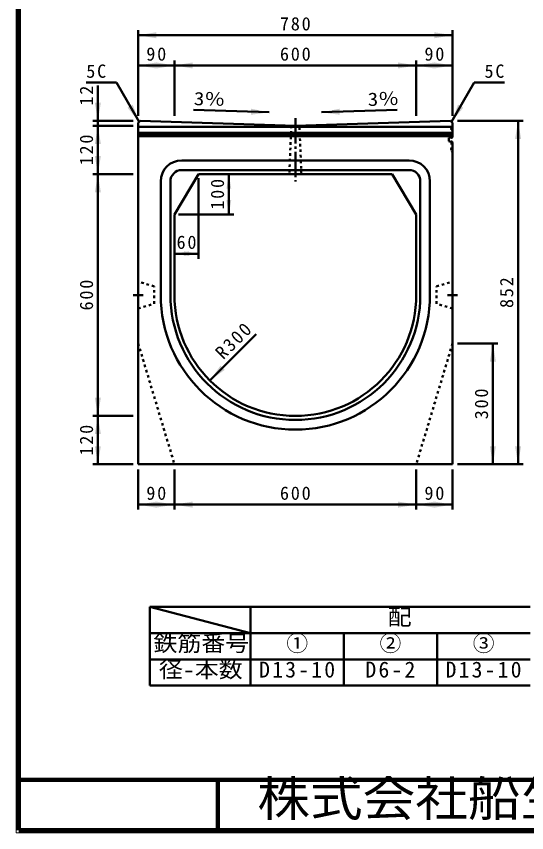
# Model space of a CAD drawing. Units: millimetres, scale not verified. Extents: x 100 to 4105, y 100 to 2870.
# Drawn here: x 100 to 1113, y 100 to 1720 of the extents above; entities that cross this region are included whole.
import ezdxf
from ezdxf.enums import TextEntityAlignment as Align

# ---------------------------------------------------------------- set-up
doc = ezdxf.new("R2010")
doc.units = ezdxf.units.MM
doc.header["$LTSCALE"] = 5
doc.header["$PDMODE"] = 32
doc.header["$PDSIZE"] = 2.5
doc.linetypes.add('USER1', pattern=[13.4, 10, -1.2, 1, -1.2])
doc.linetypes.add('USER2', pattern=[2.2, 1, -1.2])
doc.layers.add('V-nasSTD', color=7, linetype='Continuous', lineweight=50)
doc.styles.add('ＭＳ ゴシック', font='')
doc.styles.get('ＭＳ ゴシック').set_extended_font_data('MS Gothic')

msp = doc.modelspace()

# ---------------------------------------------------------------- hatches: boundary and pattern name
at = {"layer": 'V-nasSTD'}
for points in [[(377.829, 1688.702), (341.829, 1682.702), (377.829, 1676.702)], [(929.829, 1676.702), (965.829, 1682.702), (929.829, 1688.702)], [(377.829, 1628.702), (341.829, 1622.702), (377.829, 1616.702)], [(377.829, 1616.702), (413.829, 1622.702), (377.829, 1628.702)], [(449.829, 1628.702), (413.829, 1622.702), (449.829, 1616.702)], [(857.829, 1616.702), (893.829, 1622.702), (857.829, 1628.702)], [(929.829, 1628.702), (893.829, 1622.702), (929.829, 1616.702)], [(929.829, 1616.702), (965.829, 1622.702), (929.829, 1628.702)], [(255.829, 1548.702), (261.829, 1512.702), (267.829, 1548.702)], [(331.025, 1544.879), (343.829, 1510.702), (320.632, 1538.879)], [(976.632, 1544.879), (963.829, 1510.702), (987.025, 1538.879)], [(565.589, 1524.862), (601.759, 1529.738), (565.963, 1536.856)], [(742.068, 1524.862), (705.898, 1529.738), (741.694, 1536.856)], [(1101.829, 1476.702), (1095.829, 1512.702), (1089.829, 1476.702)], [(267.829, 1467.102), (261.829, 1503.102), (255.829, 1467.102)], [(255.829, 1443.102), (261.829, 1407.102), (267.829, 1443.102)], [(267.829, 1371.102), (261.829, 1407.102), (255.829, 1371.102)], [(526.629, 1378.302), (521.829, 1407.102), (517.029, 1378.302)], [(517.029, 1355.902), (521.829, 1327.102), (526.629, 1355.902)], [(442.629, 1253.902), (413.829, 1249.102), (442.629, 1244.302)], [(433.029, 1244.302), (461.829, 1249.102), (433.029, 1253.902)], [(1051.829, 1035.102), (1045.829, 1071.102), (1039.829, 1035.102)], [(505.336, 1027.095), (484.123, 997.397), (513.821, 1018.61)], [(255.829, 963.102), (261.829, 927.102), (267.829, 963.102)], [(267.829, 891.102), (261.829, 927.102), (255.829, 891.102)], [(255.829, 867.102), (261.829, 831.102), (267.829, 867.102)], [(1039.829, 867.102), (1045.829, 831.102), (1051.829, 867.102)], [(1089.829, 867.102), (1095.829, 831.102), (1101.829, 867.102)], [(377.829, 757.102), (341.829, 751.102), (377.829, 745.102)], [(377.829, 745.102), (413.829, 751.102), (377.829, 757.102)], [(449.829, 757.102), (413.829, 751.102), (449.829, 745.102)], [(857.829, 745.102), (893.829, 751.102), (857.829, 757.102)], [(929.829, 757.102), (893.829, 751.102), (929.829, 745.102)], [(929.829, 745.102), (965.829, 751.102), (929.829, 757.102)]]:
    msp.add_hatch(color=256, dxfattribs=at).paths.add_polyline_path(points)

# ---------------------------------------------------------------- linework, layer by layer
at = {"layer": 'V-nasSTD', "lineweight": 100}
for p, q in [((105, 2865), (105, 105)), ((105, 205), (4100, 205)), ((500, 205), (500, 105)), ((105, 105), (4100, 105))]:
    msp.add_line(p, q, dxfattribs=at)
at = {"layer": 'V-nasSTD'}
for p, q in [((341.829, 1522.702), (341.829, 1692.702)), ((965.829, 1522.702), (965.829, 1692.702)), ((341.829, 1682.702), (965.829, 1682.702)), ((341.829, 1622.702), (413.829, 1622.702)), ((413.829, 1522.702), (413.829, 1632.702)), ((413.829, 1622.702), (893.829, 1622.702)), ((893.829, 1522.702), (893.829, 1632.702)), ((893.829, 1622.702), (965.829, 1622.702)), ((298.829, 1588.645), (238.829, 1588.645)), ((298.829, 1588.645), (343.829, 1510.702)), ((1008.829, 1588.645), (963.829, 1510.702)), ((1008.829, 1588.645), (1068.829, 1588.645)), ((261.829, 1582.702), (261.829, 1512.702)), ((451.832, 1534.411), (601.759, 1529.738)), ((855.825, 1534.411), (705.898, 1529.738)), ((331.829, 1512.702), (251.829, 1512.702)), ((261.829, 1503.102), (261.829, 1512.702)), ((341.829, 1508.702), (345.829, 1512.702)), ((341.829, 831.102), (341.829, 1508.702)), ((345.829, 1512.702), (653.829, 1503.102)), ((653.829, 1503.102), (961.829, 1512.702)), ((961.829, 1512.702), (965.829, 1508.702)), ((965.829, 1480.714), (965.829, 1508.702)), ((975.829, 1512.702), (1105.829, 1512.702)), ((1095.829, 831.102), (1095.829, 1512.702)), ((331.829, 1503.102), (251.829, 1503.102)), ((261.829, 1407.102), (261.829, 1503.102)), ((341.829, 1500.702), (965.829, 1500.702)), ((341.829, 1488.702), (965.829, 1488.702)), ((341.829, 1484.702), (965.829, 1484.702)), ((341.829, 1482.302), (965.829, 1482.302)), ((958.629, 1479.102), (965.829, 1480.714)), ((958.629, 1472.702), (958.629, 1479.102)), ((958.629, 1472.702), (958.629, 1479.102)), ((965.829, 1470.016), (958.629, 1472.702)), ((965.829, 831.102), (965.829, 1470.016)), ((879.429, 1434.302), (428.229, 1434.302)), ((879.429, 1415.102), (428.229, 1415.102)), ((331.829, 1407.102), (251.829, 1407.102)), ((261.829, 927.102), (261.829, 1407.102)), ((461.829, 1407.102), (413.829, 1327.102)), ((461.829, 1407.102), (845.829, 1407.102)), ((461.829, 1399.102), (461.829, 1239.102)), ((521.829, 1327.102), (521.829, 1407.102)), ((845.829, 1407.102), (893.829, 1327.102)), ((386.629, 1392.702), (386.629, 1167.102)), ((405.829, 1392.702), (405.829, 1167.102)), ((901.829, 1167.102), (901.829, 1392.702)), ((921.029, 1167.102), (921.029, 1392.702)), ((413.829, 1327.102), (413.829, 1167.102)), ((421.829, 1327.102), (531.829, 1327.102)), ((893.829, 1167.102), (893.829, 1327.102)), ((413.829, 1249.102), (461.829, 1249.102)), ((341.829, 1193.902), (341.829, 1140.302)), ((965.829, 1193.902), (965.829, 1140.302)), ((484.123, 997.397), (576.047, 1089.321)), ((975.829, 1071.102), (1055.829, 1071.102)), ((1045.829, 831.102), (1045.829, 1071.102)), ((331.829, 927.102), (251.829, 927.102)), ((261.829, 831.102), (261.829, 927.102)), ((331.829, 831.102), (251.829, 831.102)), ((341.829, 831.102), (965.829, 831.102)), ((975.829, 831.102), (1105.829, 831.102)), ((341.829, 821.102), (341.829, 741.102)), ((413.829, 821.102), (413.829, 741.102)), ((893.829, 821.102), (893.829, 741.102)), ((965.829, 821.102), (965.829, 741.102)), ((341.829, 751.102), (413.829, 751.102)), ((413.829, 751.102), (893.829, 751.102)), ((893.829, 751.102), (965.829, 751.102)), ((365, 548), (365, 496)), ((565, 548), (365, 548)), ((365, 548), (565, 496)), ((565, 496), (565, 548)), ((750, 548), (565, 548)), ((935, 548), (750, 548)), ((1120, 548), (935, 548)), ((365, 496), (530, 496)), ((365, 496), (365, 444)), ((565, 496), (365, 496)), ((565, 496), (750, 496)), ((565, 444), (565, 496)), ((565, 496), (565, 444)), ((750, 496), (935, 496)), ((750, 444), (750, 496)), ((750, 496), (750, 444)), ((935, 496), (1120, 496)), ((935, 444), (935, 496)), ((935, 496), (935, 444)), ((365, 444), (365, 392)), ((565, 444), (365, 444)), ((565, 444), (750, 444)), ((565, 392), (565, 444)), ((565, 444), (565, 392)), ((750, 444), (935, 444)), ((750, 392), (750, 444)), ((750, 444), (750, 392)), ((935, 444), (1120, 444)), ((935, 392), (935, 444)), ((935, 444), (935, 392)), ((365, 392), (565, 392)), ((565, 392), (750, 392)), ((750, 392), (935, 392)), ((935, 392), (1120, 392))]:
    msp.add_line(p, q, dxfattribs=at)
at = {"layer": 'V-nasSTD', "linetype": 'USER1'}
for p, q in [((653.829, 1518.102), (653.829, 1392.102)), ((351.861, 1167.102), (331.845, 1167.102)), ((955.796, 1167.102), (975.813, 1167.102))]:
    msp.add_line(p, q, dxfattribs=at)
at = {"layer": 'V-nasSTD', "linetype": 'USER2'}
for p, q in [((645.829, 1503.352), (641.829, 1407.102)), ((665.829, 1407.102), (661.829, 1503.352)), ((963.989, 1500.702), (965.829, 1502.542)), ((963.989, 1500.702), (963.989, 1480.302)), ((963.989, 1470.702), (963.989, 1452.702)), ((963.989, 1452.702), (965.829, 1450.862)), ((373.829, 1184.302), (341.829, 1193.902)), ((373.829, 1149.902), (373.829, 1184.302)), ((933.829, 1184.302), (965.829, 1193.902)), ((933.829, 1149.902), (933.829, 1184.302)), ((341.829, 1140.302), (373.829, 1149.902)), ((965.829, 1140.302), (933.829, 1149.902)), ((341.829, 1071.102), (413.829, 831.102)), ((965.829, 1071.102), (893.829, 831.102))]:
    msp.add_line(p, q, dxfattribs=at)
at = {"layer": 'V-nasSTD', "lineweight": 13}
msp.add_lwpolyline([(100, 100), (100, 2870), (4105, 2870), (4105, 100)], close=True, dxfattribs=at)
at = {"layer": 'V-nasSTD'}
for centre, radius, start, end in [((428.229, 1392.702), 41.6, 90, 180), ((879.429, 1392.702), 41.6, 0, 90), ((428.229, 1392.702), 22.4, 90, 180), ((879.429, 1392.702), 22.4, 0, 90), ((653.829, 1167.102), 267.2, 180, 270), ((653.829, 1167.102), 248, 180, 270), ((653.829, 1167.102), 240, 180, 270), ((653.829, 1167.102), 240, 270, 0), ((653.829, 1167.102), 248, 270, 0), ((653.829, 1167.102), 267.2, 270, 0)]:
    msp.add_arc(centre, radius, start, end, dxfattribs=at)
for p in [(963.989, 1496.702), (963.989, 1480.302), (963.989, 1480.302), (963.989, 1480.302), (963.989, 1470.702), (963.989, 1470.702), (963.989, 1456.702)]:
    msp.add_point(p, dxfattribs=at)

# ---------------------------------------------------------------- texts
at = {"layer": 'V-nasSTD', "style": 'ＭＳ ゴシック', "width": 1.15}
for rotation, p in [(358.215, (452.953, 1570.393)), (1.785, (797.132, 1568.599))]:
    msp.add_text('3％', height=26.39, rotation=rotation, dxfattribs=at).set_placement(p, align=Align.TOP_LEFT)
at = {"layer": 'V-nasSTD', "style": 'ＭＳ ゴシック', "width": 1.1}
for s, height, p in [('配\u3000\u3000\u3000\u3000\u3000\u3000\u3000\u3000\u3000\u3000筋', 31.67, (837.04, 543.6)), ('鉄筋番号', 31.67, (372.12, 491.6)), ('径-本数', 31.67, (382.92, 439.6)), ('株式会社船生コンクリート工業', 69.65, (578.279, 202.55))]:
    msp.add_text(s, height=height, dxfattribs=at).set_placement(p, align=Align.TOP_LEFT)
at = {"layer": 'V-nasSTD', "style": 'ＭＳ ゴシック'}
for s, p in [('①', (635.9, 491.6)), ('②', (820.9, 491.6)), ('③', (1005.9, 491.6))]:
    msp.add_text(s, height=31.67, dxfattribs=at).set_placement(p, align=Align.TOP_LEFT)
at = {"layer": 'V-nasSTD', "attachment_point": 1, "style": 'ＭＳ ゴシック'}
for s, insert, char_height in [('\\T1.2;780', (623.229, 1718.702), 26.39), ('\\T1.2;90', (358.029, 1658.702), 26.39), ('\\T1.2;600', (623.229, 1658.702), 26.39), ('\\T1.2;90', (910.029, 1658.702), 26.39), ('\\T1.2;5C', (238.829, 1624.645), 26.39), ('\\T1.2;5C', (1029.229, 1624.645), 26.39), ('\\T1.2;60', (418.029, 1285.102), 26.39), ('\\T1.2;90', (358.029, 787.102), 26.39), ('\\T1.2;600', (623.229, 787.102), 26.39), ('\\T1.2;90', (910.029, 787.102), 26.39), ('\\T1.2;D13-10', (581.9, 439.6), 31.67), ('\\T1.2;D6-2', (792.82, 439.6), 31.67), ('\\T1.2;D13-10', (951.9, 439.6), 31.67)]:
    msp.add_mtext(s, dxfattribs=dict(at, insert=insert, char_height=char_height))
at = {"layer": 'V-nasSTD', "char_height": 26.39, "attachment_point": 1, "style": 'ＭＳ ゴシック'}
for s, insert, rotation in [('\\T1.2;12', (225.829, 1543.102), 90), ('\\T1.2;120', (225.829, 1424.502), 90), ('\\T1.2;100', (485.829, 1336.502), 90), ('\\T1.2;852', (1059.829, 1141.302), 90), ('\\T1.2;600', (225.829, 1136.502), 90), ('\\T1.2;R300', (492.043, 1056.228), 45), ('\\T1.2;300', (1009.829, 920.502), 90), ('\\T1.2;120', (225.829, 848.502), 90)]:
    msp.add_mtext(s, dxfattribs=dict(at, insert=insert, rotation=rotation))

doc.saveas('drawing.dxf')
